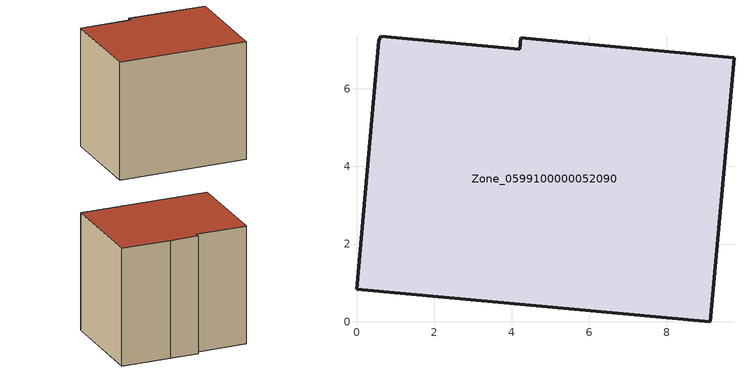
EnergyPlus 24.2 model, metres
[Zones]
Zone_0599100000052090
 floor ground (C_G): 9.12,0 0,0.83 0.57,7.24 0.62,7.35 4.21,7.02 4.23,7.32 6.26,7.13 9.73,6.8 z0
 wall outside (C_F): 0,0.83 9.12,0 9.73,6.8 6.26,7.13 4.23,7.32 4.21,7.02 0.62,7.35 0.57,7.24 0,0.83 z0:8.42
 roof outside (C_R): 6.26,7.13 4.23,7.32 4.21,7.02 0.62,7.35 0.57,7.24 0,0.83 9.12,0 9.73,6.8 z8.42
[BUILDING]
Pand.0599100000052090: North Axis=0; Terrain=City; Loads Convergence Tolerance Value=0.04; Temperature Convergence Tolerance Value=0.4; Solar Distribution=FullExterior; Maximum Number of Warmup Days=25; Minimum Number of Warmup Days=1
[Site:Location]
Rotterdam.The.Hague.AP_ZH_NLD Design_Conditions: Latitude=51.96; Longitude=4.45; Time Zone=1; Elevation=-4.5
[SITE:GROUNDTEMPERATURE:BUILDINGSURFACE]
18, 18, 18, 18, 18, 18, 18, 18, 18, 18, 18, 18
[MATERIAL] Thermal Absorptance=0.9; Solar Absorptance=0.7; Visible Absorptance=0.7
Name | Roughness | Thickness | Conductivity | Density | Specific Heat
G.TC.1946-1964 | MediumSmooth | 0.15 | 1 | 540 | 1210
F.TC.1946-1964 | Rough | 0.3 | 0.857143 | 1920 | 840
R.TC.1946-1964 | MediumRough | 0.2 | 0.235294 | 1500 | 1000
[CONSTRUCTION]
C_G: G.TC.1946-1964
C_F: F.TC.1946-1964
C_R: R.TC.1946-1964
[ZONE]
Zone_0599100000052090: Type=1; Multiplier=1; Ceiling Height=Autocalculate; Volume=Autocalculate; Floor Area=autocalculate; Part of Total Floor Area=Yes
[ZONEINFILTRATION:DESIGNFLOWRATE]
Infil_Zone_0599100000052090: Zone or ZoneList or Space or SpaceList=Zone_0599100000052090; Schedule=AlwaysOn; Design Flow Rate Calculation Method=Flow/Area; Flow Rate per Floor Area=0.003; Constant Term Coefficient=1; Temperature Term Coefficient=0; Velocity Term Coefficient=0; Velocity Squared Term Coefficient=0
[HVACTEMPLATE:ZONE:IDEALLOADSAIRSYSTEM]
Zone_0599100000052090: Maximum Heating Supply Air Temperature=50; Minimum Cooling Supply Air Temperature=13; Maximum Heating Supply Air Humidity Ratio=0.0156; Minimum Cooling Supply Air Humidity Ratio=0.0077; Heating Limit=NoLimit; Cooling Limit=NoLimit; Dehumidification Control Type=ConstantSensibleHeatRatio; Cooling Sensible Heat Ratio=0.7; Dehumidification Setpoint=60; Humidification Control Type=None; Humidification Setpoint=30; Outdoor Air Method=None; Outdoor Air Flow Rate per Person=0.00944; Outdoor Air Flow Rate per Zone Floor Area=0; Outdoor Air Flow Rate per Zone=0; Demand Controlled Ventilation Type=None; Outdoor Air Economizer Type=NoEconomizer; Heat Recovery Type=None; Sensible Heat Recovery Effectiveness=0.7; Latent Heat Recovery Effectiveness=0.65
[ZONECONTROL:THERMOSTAT]
ThermostatControl_Zone_0599100000052090: Zone or ZoneList=Zone_0599100000052090; Control Type Schedule=DualSetpointControlType; Control 1=Thermostat_Zone_0599100000052090; Temperature Difference Between Cutout And Setpoint=0
[THERMOSTATSETPOINT:DUALSETPOINT]
Thermostat_Zone_0599100000052090: Heating Setpoint Temperature Schedule=HeatingSetpoint_Zone_0599100000052090; Cooling Setpoint Temperature Schedule=CoolingSetpoint_Zone_0599100000052090
[SCHEDULE:COMPACT]
HeatingSetpoint_Zone_0599100000052090: Through: 12/31, For: AllDays, Until: 24:00, 21
CoolingSetpoint_Zone_0599100000052090: Through: 12/31, For: AllDays, Until: 24:00, 24
DualSetpointControlType: Through: 12/31, For: AllDays, Until: 24:00, 4
AlwaysOn: Through: 12/31, For: AllDays, Until: 24:00, 1
